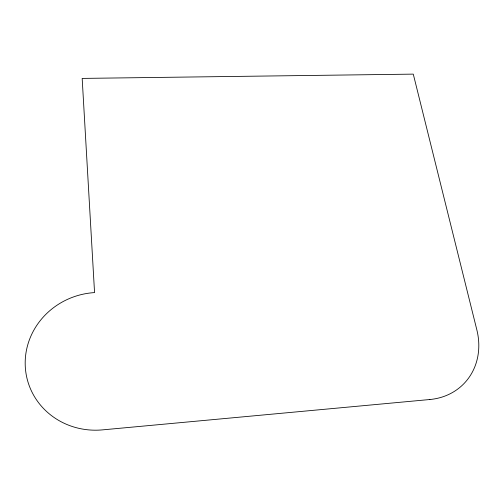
<?xml version="1.0" encoding="UTF-8"?>
<svg xmlns="http://www.w3.org/2000/svg" width="504" height="504" viewBox="0 0 504 504"><rect width="100%" height="100%" fill="white"/><g stroke="black" fill="none" stroke-linecap="round" stroke-linejoin="round"><path stroke-width="0.76" d="M429.881 399.514L102.495 429.874A72.393 68.639 -14.4 0 1 25.294 366.881A72.393 68.639 -14.4 0 1 94.557 292.591L82.171 78.41L413.28 74.126L476.86 329.931A67.643 58.697 43.6 0 1 429.881 399.514"/></g></svg>
